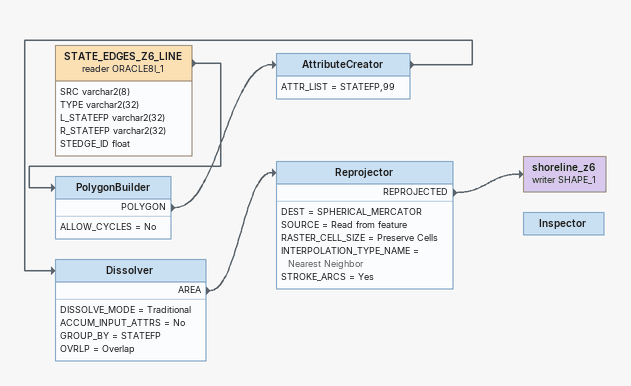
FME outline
STATE_EDGES_Z6_LINE (reader ORACLE8I_1)
    attributes: SRC varchar2(8), TYPE varchar2(32), L_STATEFP varchar2(32), R_STATEFP varchar2(32), STEDGE_ID float
    -> PolygonBuilder
PolygonBuilder
    ALLOW_CYCLES = No
    POLYGON -> AttributeCreator
AttributeCreator
    ATTR_LIST = STATEFP,99
    -> Dissolver
Dissolver
    DISSOLVE_MODE = Traditional
    ACCUM_INPUT_ATTRS = No
    GROUP_BY = STATEFP
    OVRLP = Overlap
    AREA -> Reprojector
Reprojector
    DEST = SPHERICAL_MERCATOR
    SOURCE = Read from feature
    RASTER_CELL_SIZE = Preserve Cells
    INTERPOLATION_TYPE_NAME = Nearest Neighbor
    STROKE_ARCS = Yes
    REPROJECTED -> shoreline_z6 (writer SHAPE_1)
shoreline_z6 (writer SHAPE_1)
Inspector
